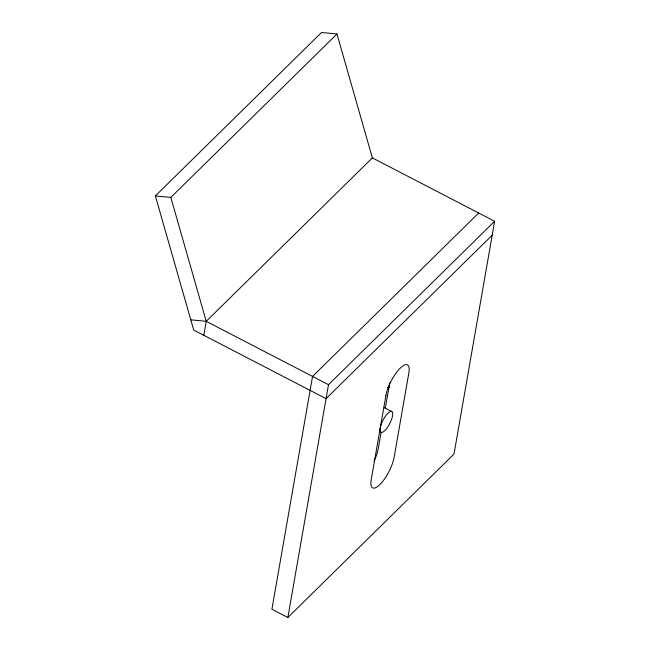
<?xml version="1.0" encoding="UTF-8"?>
<svg xmlns="http://www.w3.org/2000/svg" width="650" height="650" viewBox="0 0 650 650"><rect width="100%" height="100%" fill="white"/><g stroke="black" fill="none" stroke-linecap="round" stroke-linejoin="round"><path stroke-width="0.97" d="M203.799 335.286L206.237 321.319L170.828 197.413L336.96 33.995L372.369 157.901L494.626 221.268L453.993 454.082L287.861 617.5L271.911 609.237L312.544 376.415L478.676 213.005M287.861 617.5L328.494 384.686L494.626 221.268M381.127 432.112L378.186 448.963A21.808 6.996 -62.6 0 1 374.108 461.077M385.279 408.314L389.781 382.533M492.188 235.235L326.056 398.653L193.708 330.054L155.374 195.918L321.506 32.5L336.96 33.995M190.783 319.824L206.237 321.319L372.369 157.901M387.546 387.554L389.423 387.173M155.374 195.918L170.828 197.413M384.166 407.558L391.804 411.515A11.749 3.77 -62.6 0 1 386.506 428.724A11.749 3.77 -62.6 0 1 380.794 425.563A11.749 3.77 -62.6 0 1 391.804 411.515M206.237 321.319L328.494 384.686M385.913 395.501L371.207 479.781A21.808 6.996 -62.6 0 0 379.868 484.575A21.808 6.996 -62.6 0 0 394.136 457.234L408.842 372.954A21.808 6.996 -62.6 0 0 400.181 368.16A21.808 6.996 -62.6 0 0 385.913 395.501"/></g></svg>
